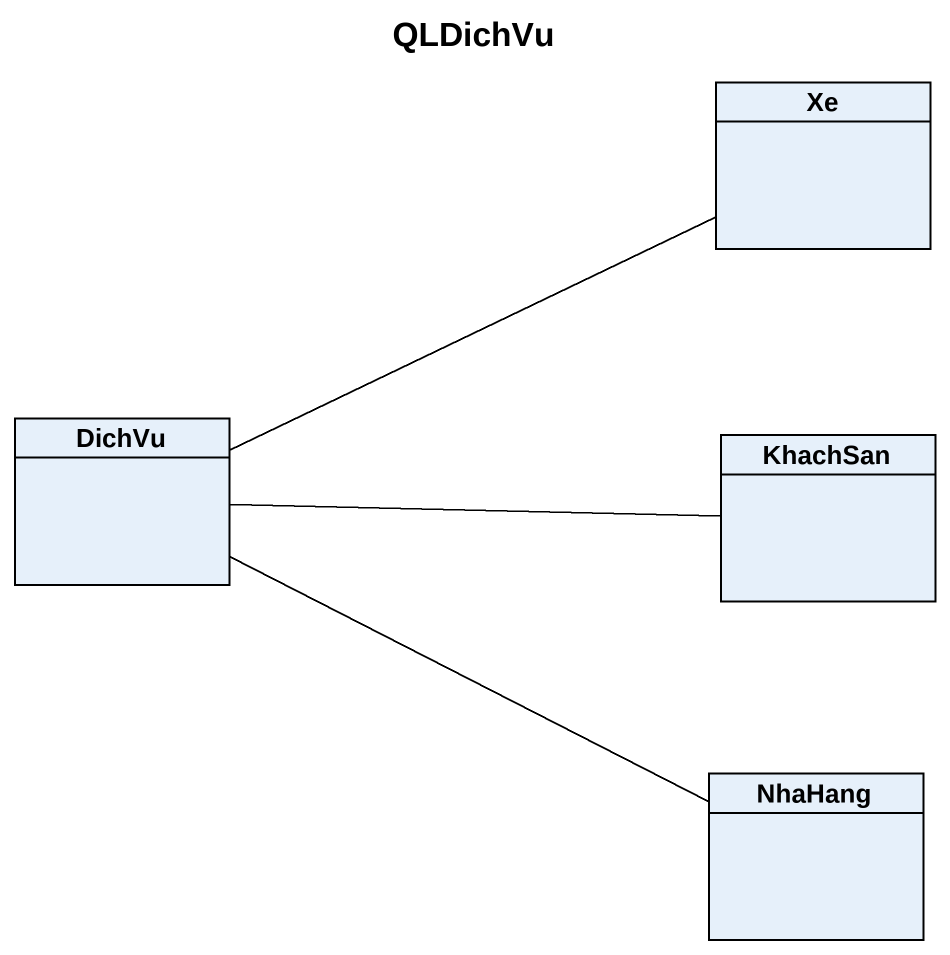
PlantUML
@startuml
title QLDichVu
hide circle
hide empty members
class Xe
class DichVu
class KhachSan
class NhaHang
DichVu -right- Xe
DichVu -right- KhachSan
DichVu -right- NhaHang
@enduml
